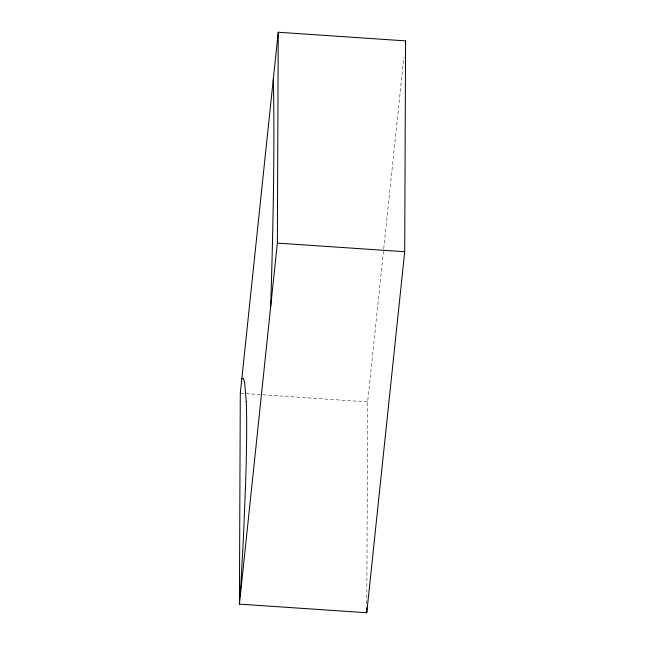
<?xml version="1.0" encoding="UTF-8"?>
<svg xmlns="http://www.w3.org/2000/svg" width="645" height="645" viewBox="0 0 645 645"><rect width="100%" height="100%" fill="white"/><g stroke="black" fill="none" stroke-linecap="round" stroke-linejoin="round"><path stroke-width="0.48" stroke-dasharray="3.23 2.42" d="M366.795 603.712L367.634 401.908L383.606 249.897M383.711 248.897L403.891 56.881M240.295 393.273L367.634 401.908"/><path stroke-width="0.97" d="M239.424 604.123L240.295 393.273L278.237 32.25L405.576 40.877L404.705 251.727L366.763 612.75L239.424 604.123L277.366 243.092L278.237 32.25M366.763 612.75L366.779 607.727M240.238 596.407L243.512 536.116L245.689 481.21A260.128 12.634 -86.1 0 0 246.269 401.666M405.366 42.884L405.576 40.877M241.827 378.688L243.367 378.51L244.632 382.332L246.269 401.658M277.366 243.092L404.705 251.727M273.335 78.932A797.026 38.708 -86.1 0 1 270.666 306.891"/></g></svg>
